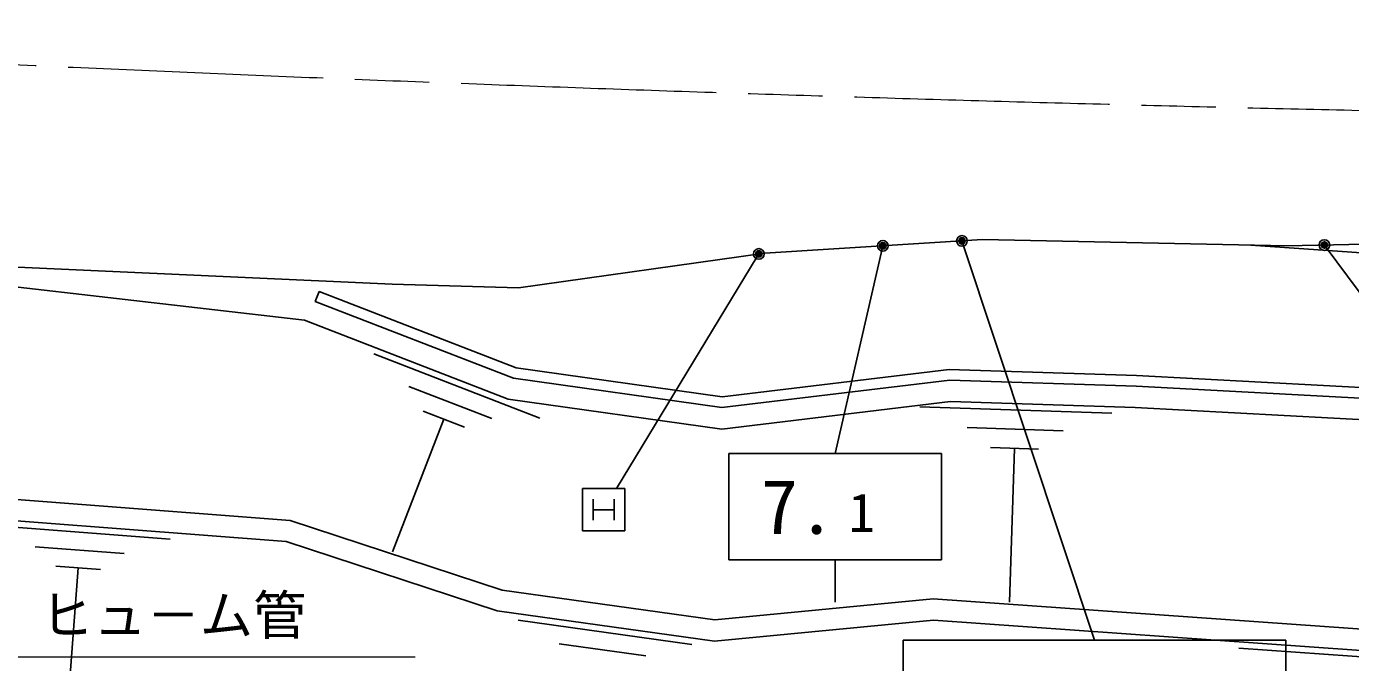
# Model space of a CAD drawing. Units: millimetres, scale not verified. Extents: x 40000 to 680000, y 20000 to 380000.
# Drawn here: x 114597 to 176852, y 257306 to 287207 of the extents above; entities that cross this region are included whole.
import ezdxf
from ezdxf.enums import TextEntityAlignment as Align

# ---------------------------------------------------------------- set-up
doc = ezdxf.new("R2010")
doc.units = ezdxf.units.MM
doc.header["$LTSCALE"] = 1000
doc.header["$PDMODE"] = 32
doc.header["$PDSIZE"] = 500
doc.linetypes.add('CHAIN', pattern=[18.5, 12, -1.5, 3.5, -1.5])
for name, color, linetype, lineweight in [('M-BGD', 7, 'Continuous', 25), ('M-BMK', 2, 'CHAIN', 13), ('M-STR-HTXT', 7, 'Continuous', 13), ('M-STR-STRC', 7, 'Continuous', 25)]:
    doc.layers.add(name, color=color, linetype=linetype, lineweight=lineweight)
doc.styles.add('ＭＳ ゴシック', font='')
doc.styles.get('ＭＳ ゴシック').set_extended_font_data('MS Gothic')

msp = doc.modelspace()

# ---------------------------------------------------------------- linework, layer by layer
at = {"layer": 'M-BGD'}
for p, q in [((130929, 271821), (138730, 268795)), ((132576, 270284), (136477, 268772)), ((133249, 269126), (135199, 268370)), ((156595, 269328), (165626, 269029)), ((134224, 268748), (131804, 262507)), ((158823, 268350), (163339, 268201)), ((159922, 267410), (162180, 267335)), ((161051, 267372), (160812, 260147)), ((112972, 263748), (121349, 263107)), ((115002, 262750), (119191, 262429)), ((115985, 261832), (118079, 261672)), ((117032, 261752), (116519, 255050)), ((137720, 259291), (145878, 258155)), ((139646, 258191), (143725, 257623)), ((171596, 257977), (180033, 257378))]:
    msp.add_line(p, q, dxfattribs=at)
for points in [[(94796, 276807), (98553, 276583), (106913, 276225), (116927, 275769), (131789, 275099), (137735, 274922), (149312, 276553), (159550, 277186), (173844, 276895), (195883, 277369), (212285, 277135), (223218, 276942), (241452, 276736), (268091, 276708), (299145, 277336), (319056, 276133), (334612, 276619), (342356, 276760), (351911, 277207), (361695, 277683)], [(172164, 276929), (178490, 276495), (195885, 276869), (212277, 276635), (223211, 276442), (241449, 276236), (268096, 276208), (299135, 276836), (319048, 275633), (334624, 276119), (342372, 276260), (351934, 276708), (361720, 277184)], [(94569, 276353), (107793, 265647), (108007, 265432), (127003, 263977), (136961, 260709), (146967, 259315), (157233, 260301), (181623, 258568), (195096, 257755), (215869, 256336), (224217, 255073), (234657, 253563), (240941, 252923), (257295, 251817), (276697, 251880), (300080, 250031), (329495, 247820), (350717, 246286), (368253, 244998), (375557, 244486)], [(234785, 263451), (216835, 265031), (216290, 265036), (215647, 265097), (205243, 265919), (197823, 266690), (187420, 267861), (178410, 268675), (166724, 269293), (158048, 269580), (147290, 268279), (137242, 269694), (127675, 273404), (113795, 274997), (107076, 275335), (94806, 276358)], [(215726, 266094), (205334, 266915), (197930, 267684), (187521, 268856), (178482, 269672), (166767, 270292), (158005, 270582), (147300, 269287), (137496, 270668), (128173, 274284), (128354, 274750)], [(128354, 274750), (137623, 271155), (147305, 269792), (157983, 271083), (166789, 270792), (178518, 270171), (187571, 269354), (197984, 268181), (205380, 267413), (215733, 266595)], [(101893, 268996), (107122, 264903), (107561, 264464), (126806, 262990), (136734, 259731), (146946, 258309), (157245, 259298), (181558, 257570), (195031, 256757), (215760, 255341), (224071, 254084), (234535, 252570), (240856, 251927), (257263, 250817), (276660, 250880), (300004, 249034), (329422, 246822), (350644, 245289), (368181, 244001), (371491, 243769), (375557, 244486)]]:
    msp.add_lwpolyline(points, dxfattribs=at)
at = {"layer": 'M-BMK'}
msp.add_arc((237313, 2982597), 2700000, 266.65139, 270.54178, dxfattribs=at)
at = {"layer": 'M-STR-HTXT'}
msp.add_line((113874, 257571), (132874, 257571), dxfattribs=at)
at = {"layer": 'M-STR-STRC'}
for p, q in [((154831, 276750), (152620, 267135)), ((158630, 276984), (164818, 258353)), ((175713, 276813), (188243, 259937)), ((148956, 276386), (142342, 265491)), ((147620, 267135), (157620, 267135)), ((147620, 267135), (147620, 262135)), ((157620, 267135), (157620, 262135)), ((140735, 265491), (140735, 263491)), ((142735, 265491), (140735, 265491)), ((142735, 263491), (142735, 265491)), ((141235, 264991), (141235, 263991)), ((142235, 264991), (142235, 263991)), ((141235, 264491), (142235, 264491)), ((140735, 263491), (142735, 263491)), ((147620, 262135), (157620, 262135)), ((152620, 262135), (152620, 260135)), ((173818, 258353), (155818, 258353)), ((155818, 258353), (155818, 245853)), ((173818, 245853), (173818, 258353))]:
    msp.add_line(p, q, dxfattribs=at)
for centre, radius in [((154865, 276896), 150), ((158582, 277126), 150), ((158582, 277126), 120), ((158582, 277126), 90), ((158582, 277126), 60), ((158582, 277126), 30), ((175624, 276933), 150), ((175624, 276933), 120), ((149034, 276514), 150), ((149034, 276514), 120), ((149034, 276514), 90), ((149034, 276514), 60), ((149034, 276514), 30), ((154865, 276896), 120), ((154865, 276896), 90), ((154865, 276896), 60), ((154865, 276896), 30), ((175624, 276933), 90), ((175624, 276933), 60), ((175624, 276933), 30)]:
    msp.add_circle(centre, radius, dxfattribs=at)
for p in [(154865, 276896), (158582, 277126), (175624, 276933), (149034, 276514)]:
    msp.add_point(p, dxfattribs=at)

# ---------------------------------------------------------------- texts
at = {"layer": 'M-STR-HTXT', "style": 'ＭＳ ゴシック'}
msp.add_text('ヒュ－ム管', height=1833, dxfattribs=at).set_placement((115249, 258071), align=Align.BOTTOM_LEFT)
at = {"layer": 'M-STR-STRC', "style": 'ＭＳ ゴシック'}
msp.add_text('7.', height=2566, dxfattribs=at).set_placement((152620, 264635), align=Align.MIDDLE_RIGHT)
msp.add_text('1', height=1833, dxfattribs=at).set_placement((153870, 262885), align=Align.BOTTOM_CENTER)

doc.saveas('drawing.dxf')
